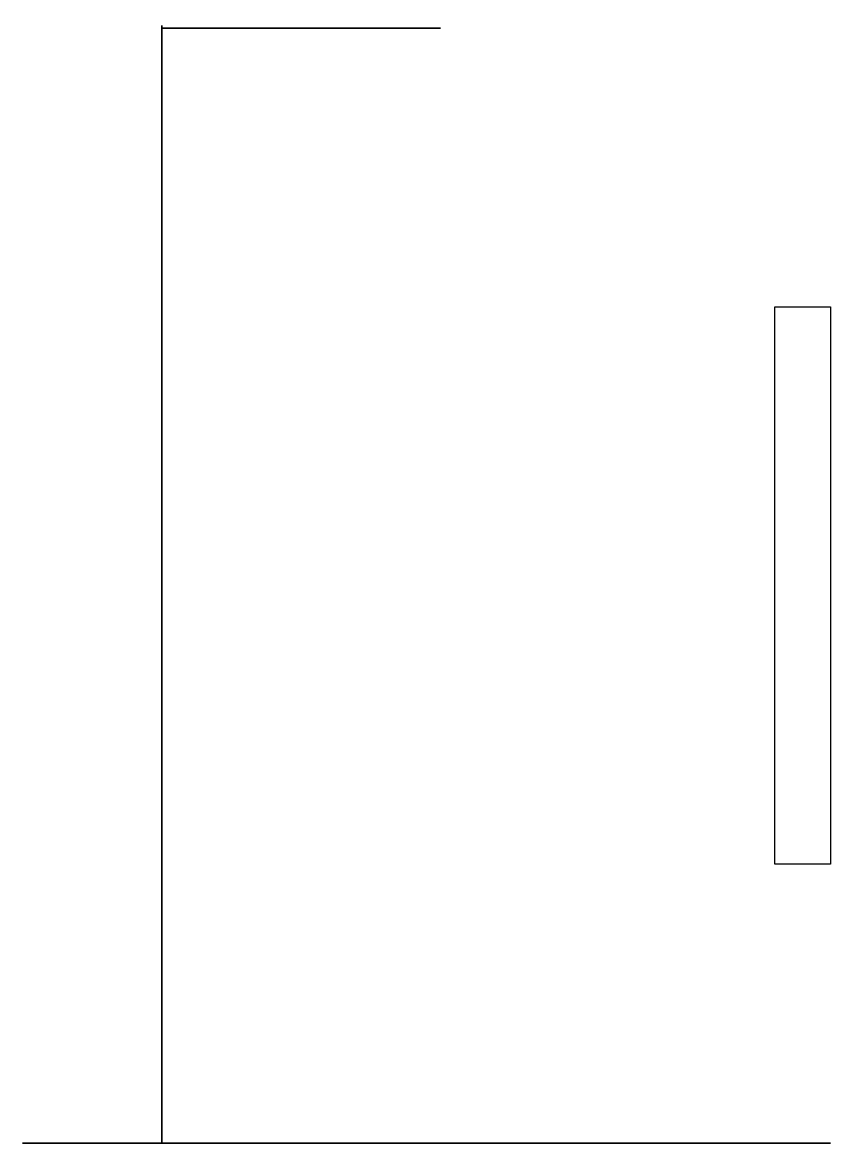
# Model space of a CAD drawing. Header units: inches. Extents: x -53.2 to 4.8, y -0.3 to 80.3.
import ezdxf

# ---------------------------------------------------------------- set-up
doc = ezdxf.new("R2010")
doc.units = ezdxf.units.IN
doc.header["$MEASUREMENT"] = 0

msp = doc.modelspace()

# ---------------------------------------------------------------- linework, layer by layer
msp.add_line((-43.169, -0.076), (-43.169, -0.076, -30))
at = {"extrusion": (1, 0, 0)}
msp.add_line((-13.169, -0.076, -30), (-3.169, -0.076, -30), dxfattribs=at)
for points in [[(-23.169, 79.924, 0), (-43.169, 79.924, 0), (-43.169, 79.924, -30), (-23.169, 79.924, -30)], [(0.831, 19.924, -40), (0.831, 59.924, -40), (4.831, 59.924, -50), (4.831, 19.924, -50)], [(4.831, -0.076, -50), (-3.169, -0.076, -30), (-53.169, -0.076, -30), (-53.169, -0.076, -50)], [(-23.169, -0.076, 0), (-43.169, -0.076, -0.938), (-43.169, -0.076, -30), (-23.169, -0.076, -30)]]:
    msp.add_polyline3d(points, close=True)
msp.add_rational_spline([(-43.169, 79.924), (-43.169, 79.924, -15), (-43.169, 79.924, -30), (-43.169, 39.924, -30), (-43.169, -0.076, -30), (-43.169, -0.076, -15), (-43.169, -0.076), (-43.169, 7.424), (-43.169, 14.924), (-43.169, 14.924, -25), (-43.169, 39.924, -25), (-43.169, 64.924, -25), (-43.169, 64.924), (-43.169, 72.424), (-43.169, 79.924)], [1, 1, 1, 1, 1, 1, 1, 1, 1, 0.707106781187, 1, 0.707106781187, 1, 1, 1], degree=2, knots=[0, 0, 0, 1, 1, 2, 2, 3, 3, 4, 4, 5.570796, 5.570796, 7.141593, 7.141593, 8.141593, 8.141593, 8.141593])

doc.saveas('drawing.dxf')
